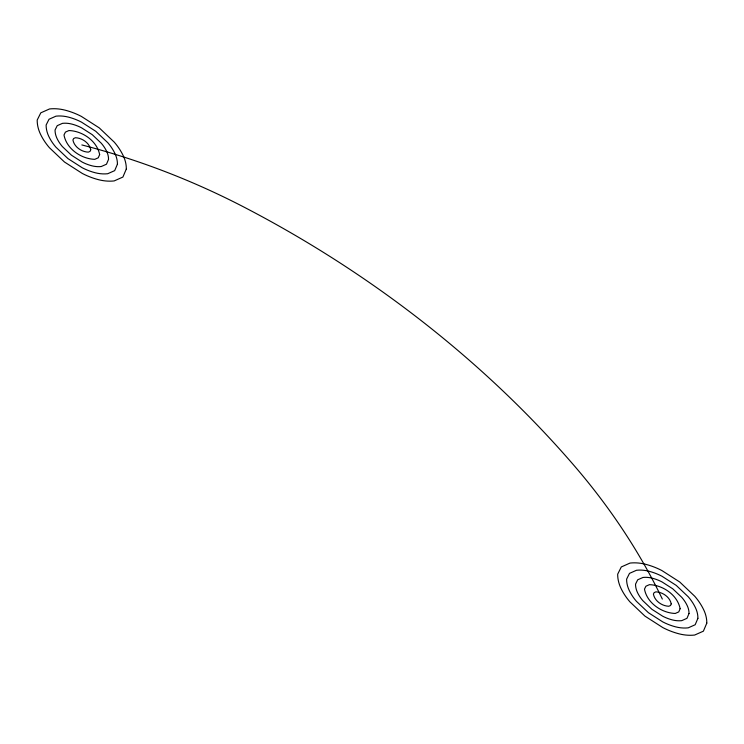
<?xml version="1.0" encoding="UTF-8"?>
<svg xmlns="http://www.w3.org/2000/svg" width="744" height="744" viewBox="0 0 744 744"><rect width="100%" height="100%" fill="white"/><g stroke="black" fill="none" stroke-linecap="round" stroke-linejoin="round"><path stroke-width="1.12" d="M662.337 599.059A604.388 471.026 25.6 0 0 573.587 464.963A913.065 711.59 25.6 0 0 243.967 207.092A604.388 471.026 25.6 0 0 81.849 144.941M90.749 149.758L90.061 151.367L88.313 152.139C81.524 151.934 74.168 146.866 72.921 139.965L73.647 138.514L75.395 137.742C82.128 137.938 89.429 142.932 90.749 149.758M99.64 154.566L98.273 157.784L94.776 159.337C81.189 158.928 66.486 148.8 63.993 134.98L65.435 132.097L68.932 130.544C82.407 130.944 96.999 140.923 99.64 154.566M108.531 159.383L106.485 164.21L101.24 166.535A23.157 18.042 25.6 0 1 91.893 165.8A36.261 28.263 25.6 0 1 82.165 162.071L71.415 155.18L62.384 146.596A36.261 28.263 25.6 0 1 57.065 138.551A24.589 19.158 25.6 0 1 55.065 130.005L57.223 125.671L62.468 123.346A23.157 18.042 25.6 0 1 71.815 124.081A36.261 28.263 25.6 0 1 81.542 127.81L92.293 134.701L101.324 143.285A36.261 28.263 25.6 0 1 106.643 151.33A23.157 18.042 25.6 0 1 108.531 159.383M117.422 164.192L114.688 170.627L107.703 173.733A30.876 24.059 25.6 0 1 95.232 172.757A48.351 37.684 25.6 0 1 82.268 167.781L67.936 158.584L55.893 147.154A48.351 37.684 25.6 0 1 48.797 136.422A32.782 25.547 25.6 0 1 46.128 125.02L49.02 119.254L56.005 116.148A30.876 24.059 25.6 0 1 68.476 117.124A48.351 37.684 25.6 0 1 81.44 122.1L95.771 131.297L107.815 142.727A48.351 37.684 25.6 0 1 114.911 153.459A30.876 24.059 25.6 0 1 117.422 164.192M126.313 169.009L122.9 177.053L114.158 180.932A38.595 30.076 25.6 0 1 98.58 179.704A60.441 47.105 25.6 0 1 82.37 173.492L64.458 161.997L49.411 147.703A60.441 47.105 25.6 0 1 40.529 134.292A40.976 31.936 25.6 0 1 37.2 120.044L40.808 112.828L49.55 108.95A38.595 30.076 25.6 0 1 65.128 110.168A60.441 47.105 25.6 0 1 81.338 116.39L99.25 127.884L114.297 142.178A60.441 47.105 25.6 0 1 123.178 155.58A38.595 30.076 25.6 0 1 126.313 169.009M671.228 603.877L670.549 605.486L668.8 606.258C662.002 606.053 654.655 600.985 653.409 594.084L654.134 592.633L655.883 591.861C662.616 592.066 669.916 597.051 671.228 603.877M680.128 608.685L678.761 611.903L675.264 613.456C661.676 613.047 646.973 602.919 644.481 589.099L645.922 586.216L649.419 584.663C662.895 585.063 677.486 595.042 680.128 608.685M689.018 613.502L686.972 618.329L681.727 620.654A23.157 18.042 25.6 0 1 672.371 619.919A36.261 28.263 25.6 0 1 662.653 616.19L651.902 609.299L642.872 600.715A36.261 28.263 25.6 0 1 637.543 592.67A24.589 19.158 25.6 0 1 635.543 584.124L637.71 579.79L642.956 577.465A23.157 18.042 25.6 0 1 652.302 578.2A36.261 28.263 25.6 0 1 662.03 581.929L672.771 588.82L681.811 597.404A36.261 28.263 25.6 0 1 687.131 605.449A23.157 18.042 25.6 0 1 689.018 613.502M697.909 618.311L695.175 624.746L688.191 627.852A30.876 24.059 25.6 0 1 675.719 626.876A48.351 37.684 25.6 0 1 662.755 621.9L648.424 612.703L636.38 601.273A48.351 37.684 25.6 0 1 629.284 590.541A32.782 25.547 25.6 0 1 626.615 579.139L629.498 573.373L636.492 570.267A30.876 24.059 25.6 0 1 648.963 571.243A48.351 37.684 25.6 0 1 661.928 576.219L676.25 585.416L688.302 596.846A48.351 37.684 25.6 0 1 695.398 607.578A30.876 24.059 25.6 0 1 697.909 618.311M706.8 623.128L703.387 631.172L694.645 635.051A38.595 30.076 25.6 0 1 679.067 633.832A60.441 47.105 25.6 0 1 662.858 627.611L644.946 616.116L629.889 601.822A60.441 47.105 25.6 0 1 621.017 588.42A40.976 31.936 25.6 0 1 617.687 574.163L621.296 566.947L630.029 563.069A38.595 30.076 25.6 0 1 645.615 564.296A60.441 47.105 25.6 0 1 661.825 570.509L679.737 582.003L694.784 596.297A60.441 47.105 25.6 0 1 703.666 609.708A38.595 30.076 25.6 0 1 706.8 623.128"/></g></svg>
